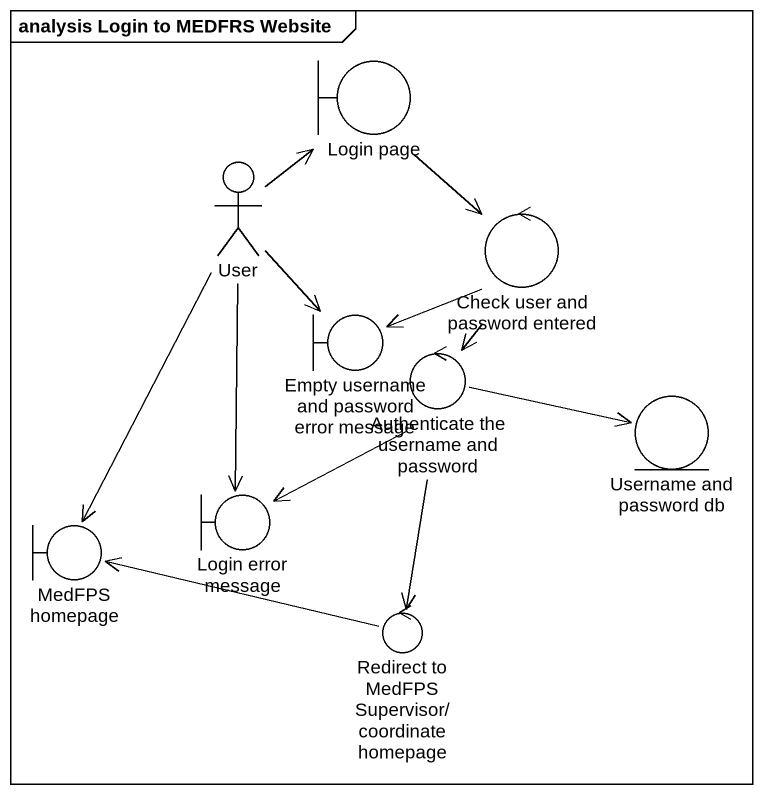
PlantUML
@startuml
mainframe analysis Login to MEDFRS Website
boundary "Login page" as Login_page
actor User
control "Check user and password entered" as Check_user_and_password
boundary "Empty username and password error message" as Empty_username_and_password
control "Authenticate the username and password" as Authenticate_the_username
entity "Username and password db" as Username_and_password_db
boundary "MedFPS homepage" as MedFPS_homepage
boundary "Login error message" as Login_error_message
control "Redirect to MedFPS Supervisor/coordinate homepage" as Redirect_to_MedFPS
Login_page --> Check_user_and_password
User -up-> Login_page
User --> Empty_username_and_password
User --> MedFPS_homepage
User --> Login_error_message
Check_user_and_password --> Empty_username_and_password
Check_user_and_password --> Authenticate_the_username
Authenticate_the_username -right-> Username_and_password_db
Authenticate_the_username --> Login_error_message
Authenticate_the_username --> Redirect_to_MedFPS
Redirect_to_MedFPS -left-> MedFPS_homepage
@enduml
